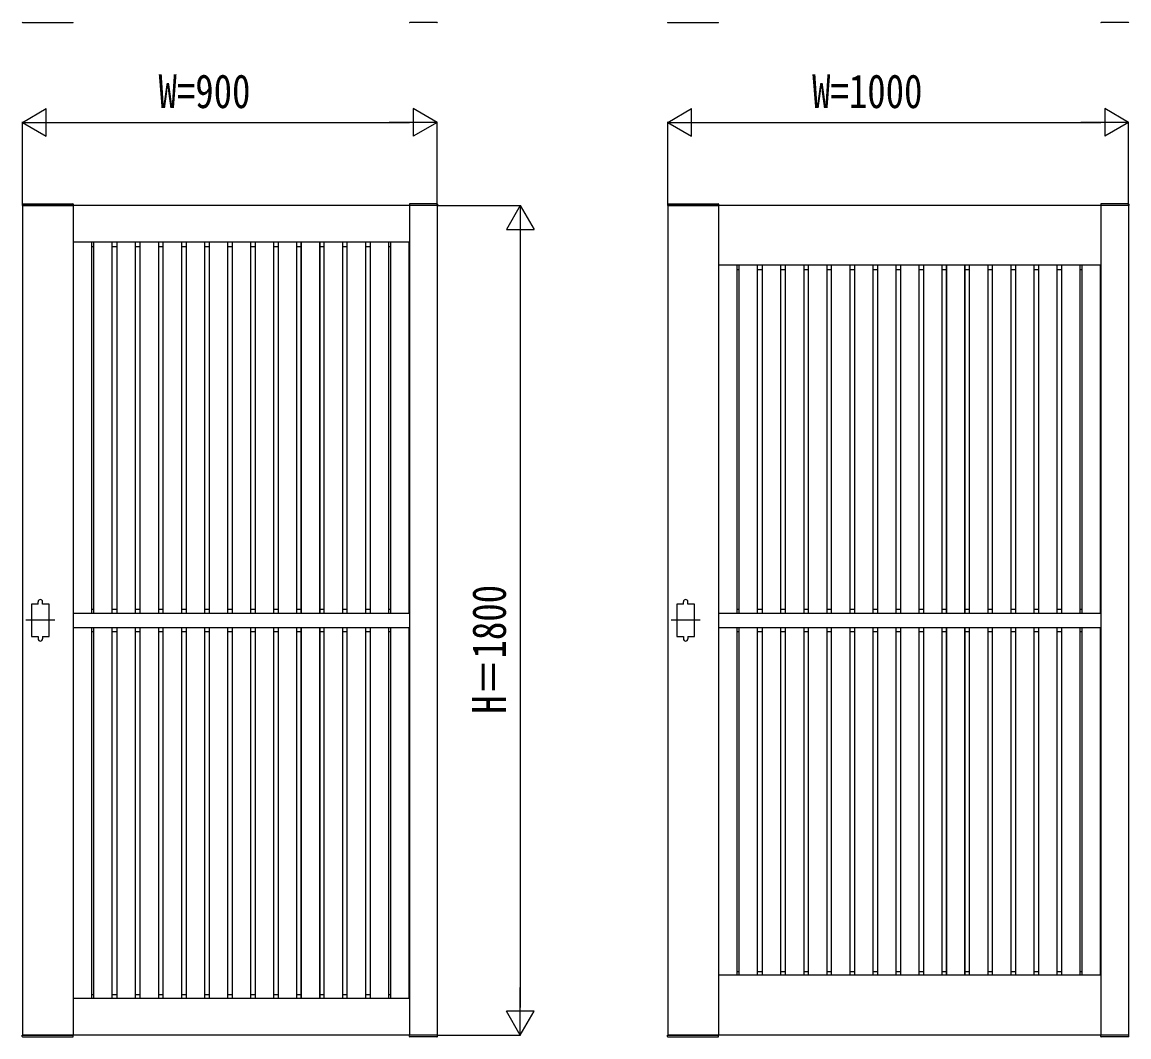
# Model space of a CAD drawing. Units: millimetres, scale not verified. Extents: x -10512 to 10512, y -7425 to 7425.
# Drawn here: x 237 to 2638, y -2916 to -715 of the extents above; entities that cross this region are included whole.
import ezdxf
from ezdxf.enums import TextEntityAlignment as Align

# ---------------------------------------------------------------- set-up
doc = ezdxf.new("R2010")
doc.units = ezdxf.units.MM
doc.header["$LTSCALE"] = 30
doc.layers.add('0-2_YKK_A1', color=4, linetype='Continuous')
doc.layers.add('0-3_YKK_D', color=6, linetype='Continuous')
doc.styles.add('ＭＳ ゴシック', font='')
doc.styles.get('ＭＳ ゴシック').set_extended_font_data('MS Gothic')

msp = doc.modelspace()

# ---------------------------------------------------------------- linework, layer by layer
at = {"layer": '0-2_YKK_A1'}
for p, q in [((238.18, -716), (346.92, -716)), ((1136.92, -716), (1078.18, -716)), ((1638.18, -716), (1746.92, -716)), ((2636.92, -716), (2578.18, -716)), ((237.18, -1109.95), (237.05, -1112.5)), ((237.05, -1112.5), (348.05, -1112.5)), ((237.55, -1112.5), (237.55, -2912.5)), ((1137.55, -1112.5), (237.55, -1112.5)), ((238.18, -1109), (346.92, -1109)), ((347.55, -1112.5), (347.55, -2912.5)), ((347.92, -1109.95), (348.05, -1112.5)), ((1077.18, -1109.95), (1077.05, -1112.5)), ((1138.05, -1112.5), (1077.05, -1112.5)), ((1077.55, -1112.5), (1077.55, -2912.5)), ((1136.92, -1109), (1078.18, -1109)), ((1137.55, -1112.5), (1137.55, -2912.5)), ((1137.92, -1109.95), (1138.05, -1112.5)), ((1637.18, -1109.95), (1637.05, -1112.5)), ((1637.05, -1112.5), (1748.05, -1112.5)), ((1637.55, -1112.5), (1637.55, -2912.5)), ((2637.55, -1112.5), (1637.55, -1112.5)), ((1638.18, -1109), (1746.92, -1109)), ((1747.55, -1112.5), (1747.55, -2912.5)), ((1747.92, -1109.95), (1748.05, -1112.5)), ((2577.18, -1109.95), (2577.05, -1112.5)), ((2638.05, -1112.5), (2577.05, -1112.5)), ((2577.55, -1112.5), (2577.55, -2912.5)), ((2636.92, -1109), (2578.18, -1109)), ((2637.55, -1112.5), (2637.55, -2912.5)), ((2637.92, -1109.95), (2638.05, -1112.5)), ((1077.55, -1192.5), (347.55, -1192.5)), ((348.35, -1997), (348.35, -1192.5)), ((388.35, -1997), (388.35, -1192.5)), ((392.55, -1997), (392.55, -1192.5)), ((432.55, -1997), (432.55, -1192.5)), ((442.55, -1192.5), (442.55, -1997)), ((482.55, -1192.5), (482.55, -1997)), ((492.55, -1192.5), (492.55, -1997)), ((532.55, -1192.5), (532.55, -1997)), ((542.55, -1192.5), (542.55, -1997)), ((582.55, -1192.5), (582.55, -1997)), ((592.55, -1192.5), (592.55, -1997)), ((632.55, -1192.5), (632.55, -1997)), ((642.55, -1192.5), (642.55, -1997)), ((682.55, -1192.5), (682.55, -1997)), ((692.55, -1192.5), (692.55, -1997)), ((732.55, -1192.5), (732.55, -1997)), ((742.55, -1192.5), (742.55, -1997)), ((782.55, -1192.5), (782.55, -1997)), ((792.55, -1192.5), (792.55, -1997)), ((832.55, -1192.5), (832.55, -1997)), ((842.55, -1192.5), (842.55, -1997)), ((842.55, -1997), (842.55, -1192.5)), ((882.55, -1192.5), (882.55, -1997)), ((882.55, -1997), (882.55, -1192.5)), ((892.55, -1997), (892.55, -1192.5)), ((932.55, -1997), (932.55, -1192.5)), ((942.55, -1997), (942.55, -1192.5)), ((982.55, -1997), (982.55, -1192.5)), ((992.55, -1997), (992.55, -1192.5)), ((1032.55, -1997), (1032.55, -1192.5)), ((1036.75, -1997), (1036.75, -1192.5)), ((1076.75, -1997), (1076.75, -1192.5)), ((347.55, -1201.6), (348.35, -1201.6)), ((388.35, -1201.6), (392.55, -1201.6)), ((432.55, -1201.6), (442.55, -1201.6)), ((482.55, -1201.6), (492.55, -1201.6)), ((532.55, -1201.6), (542.55, -1201.6)), ((582.55, -1201.6), (592.55, -1201.6)), ((632.55, -1201.6), (642.55, -1201.6)), ((682.55, -1201.6), (692.55, -1201.6)), ((732.55, -1201.6), (742.55, -1201.6)), ((782.55, -1201.6), (792.55, -1201.6)), ((832.55, -1201.6), (842.55, -1201.6)), ((882.55, -1201.6), (892.55, -1201.6)), ((932.55, -1201.6), (942.55, -1201.6)), ((982.55, -1201.6), (992.55, -1201.6)), ((1032.55, -1201.6), (1036.75, -1201.6)), ((1076.75, -1201.6), (1077.55, -1201.6)), ((2577.55, -1242.5), (1747.55, -1242.5)), ((1748.35, -1997), (1748.35, -1242.5)), ((1788.35, -1997), (1788.35, -1242.5)), ((1792.55, -1997), (1792.55, -1242.5)), ((1832.55, -1997), (1832.55, -1242.5)), ((1842.55, -1242.5), (1842.55, -1997)), ((1882.55, -1242.5), (1882.55, -1997)), ((1892.55, -1242.5), (1892.55, -1997)), ((1932.55, -1242.5), (1932.55, -1997)), ((1942.55, -1242.5), (1942.55, -1997)), ((1982.55, -1242.5), (1982.55, -1997)), ((1992.55, -1242.5), (1992.55, -1997)), ((2032.55, -1242.5), (2032.55, -1997)), ((2042.55, -1242.5), (2042.55, -1997)), ((2082.55, -1242.5), (2082.55, -1997)), ((2092.55, -1242.5), (2092.55, -1997)), ((2132.55, -1242.5), (2132.55, -1997)), ((2142.55, -1242.5), (2142.55, -1997)), ((2182.55, -1242.5), (2182.55, -1997)), ((2192.55, -1242.5), (2192.55, -1997)), ((2232.55, -1242.5), (2232.55, -1997)), ((2242.55, -1242.5), (2242.55, -1997)), ((2242.55, -1997), (2242.55, -1242.5)), ((2282.55, -1242.5), (2282.55, -1997)), ((2282.55, -1997), (2282.55, -1242.5)), ((2292.55, -1997), (2292.55, -1242.5)), ((2332.55, -1997), (2332.55, -1242.5)), ((2342.55, -1997), (2342.55, -1242.5)), ((2382.55, -1997), (2382.55, -1242.5)), ((2392.55, -1997), (2392.55, -1242.5)), ((2432.55, -1997), (2432.55, -1242.5)), ((2442.55, -1997), (2442.55, -1242.5)), ((2482.55, -1997), (2482.55, -1242.5)), ((2492.55, -1997), (2492.55, -1242.5)), ((2532.55, -1997), (2532.55, -1242.5)), ((2536.75, -1997), (2536.75, -1242.5)), ((2576.75, -1997), (2576.75, -1242.5)), ((1747.55, -1251.6), (1748.35, -1251.6)), ((1788.35, -1251.6), (1792.55, -1251.6)), ((1832.55, -1251.6), (1842.55, -1251.6)), ((1882.55, -1251.6), (1892.55, -1251.6)), ((1932.55, -1251.6), (1942.55, -1251.6)), ((1982.55, -1251.6), (1992.55, -1251.6)), ((2032.55, -1251.6), (2042.55, -1251.6)), ((2082.55, -1251.6), (2092.55, -1251.6)), ((2132.55, -1251.6), (2142.55, -1251.6)), ((2182.55, -1251.6), (2192.55, -1251.6)), ((2232.55, -1251.6), (2242.55, -1251.6)), ((2282.55, -1251.6), (2292.55, -1251.6)), ((2332.55, -1251.6), (2342.55, -1251.6)), ((2382.55, -1251.6), (2392.55, -1251.6)), ((2432.55, -1251.6), (2442.55, -1251.6)), ((2482.55, -1251.6), (2492.55, -1251.6)), ((2532.55, -1251.6), (2536.75, -1251.6)), ((2576.75, -1251.6), (2577.55, -1251.6)), ((271.55, -1977.5), (271.55, -1972.5)), ((281.55, -1977.5), (281.55, -1972.5)), ((347.55, -1988.5), (348.35, -1988.5)), ((388.35, -1988.5), (392.55, -1988.5)), ((432.55, -1988.5), (442.55, -1988.5)), ((482.55, -1988.5), (492.55, -1988.5)), ((532.55, -1988.5), (542.55, -1988.5)), ((582.55, -1988.5), (592.55, -1988.5)), ((632.55, -1988.5), (642.55, -1988.5)), ((682.55, -1988.5), (692.55, -1988.5)), ((732.55, -1988.5), (742.55, -1988.5)), ((782.55, -1988.5), (792.55, -1988.5)), ((832.55, -1988.5), (842.55, -1988.5)), ((882.55, -1988.5), (892.55, -1988.5)), ((932.55, -1988.5), (942.55, -1988.5)), ((982.55, -1988.5), (992.55, -1988.5)), ((1032.55, -1988.5), (1036.75, -1988.5)), ((1076.75, -1988.5), (1077.55, -1988.5)), ((1671.55, -1977.5), (1671.55, -1972.5)), ((1681.55, -1977.5), (1681.55, -1972.5)), ((1747.55, -1988.5), (1748.35, -1988.5)), ((1788.35, -1988.5), (1792.55, -1988.5)), ((1832.55, -1988.5), (1842.55, -1988.5)), ((1882.55, -1988.5), (1892.55, -1988.5)), ((1932.55, -1988.5), (1942.55, -1988.5)), ((1982.55, -1988.5), (1992.55, -1988.5)), ((2032.55, -1988.5), (2042.55, -1988.5)), ((2082.55, -1988.5), (2092.55, -1988.5)), ((2132.55, -1988.5), (2142.55, -1988.5)), ((2182.55, -1988.5), (2192.55, -1988.5)), ((2232.55, -1988.5), (2242.55, -1988.5)), ((2282.55, -1988.5), (2292.55, -1988.5)), ((2332.55, -1988.5), (2342.55, -1988.5)), ((2382.55, -1988.5), (2392.55, -1988.5)), ((2432.55, -1988.5), (2442.55, -1988.5)), ((2482.55, -1988.5), (2492.55, -1988.5)), ((2532.55, -1988.5), (2536.75, -1988.5)), ((2576.75, -1988.5), (2577.55, -1988.5)), ((308.05, -2012.5), (245.05, -2012.5)), ((347.55, -1997), (1077.55, -1997)), ((1708.05, -2012.5), (1645.05, -2012.5)), ((1747.55, -1997), (2577.55, -1997)), ((347.55, -2028), (1077.55, -2028)), ((347.55, -2037.1), (348.35, -2037.1)), ((348.35, -2832.5), (348.35, -2028)), ((388.35, -2832.5), (388.35, -2028)), ((388.35, -2037.1), (392.55, -2037.1)), ((392.55, -2832.5), (392.55, -2028)), ((432.55, -2832.5), (432.55, -2028)), ((432.55, -2037.1), (442.55, -2037.1)), ((442.55, -2028), (442.55, -2832.5)), ((482.55, -2028), (482.55, -2832.5)), ((482.55, -2037.1), (492.55, -2037.1)), ((492.55, -2028), (492.55, -2832.5)), ((532.55, -2028), (532.55, -2832.5)), ((532.55, -2037.1), (542.55, -2037.1)), ((542.55, -2028), (542.55, -2832.5)), ((582.55, -2028), (582.55, -2832.5)), ((582.55, -2037.1), (592.55, -2037.1)), ((592.55, -2028), (592.55, -2832.5)), ((632.55, -2028), (632.55, -2832.5)), ((632.55, -2037.1), (642.55, -2037.1)), ((642.55, -2028), (642.55, -2832.5)), ((682.55, -2028), (682.55, -2832.5)), ((682.55, -2037.1), (692.55, -2037.1)), ((692.55, -2028), (692.55, -2832.5)), ((732.55, -2028), (732.55, -2832.5)), ((732.55, -2037.1), (742.55, -2037.1)), ((742.55, -2028), (742.55, -2832.5)), ((782.55, -2028), (782.55, -2832.5)), ((782.55, -2037.1), (792.55, -2037.1)), ((792.55, -2028), (792.55, -2832.5)), ((832.55, -2028), (832.55, -2832.5)), ((832.55, -2037.1), (842.55, -2037.1)), ((842.55, -2028), (842.55, -2832.5)), ((842.55, -2832.5), (842.55, -2028)), ((882.55, -2028), (882.55, -2832.5)), ((882.55, -2832.5), (882.55, -2028)), ((882.55, -2037.1), (892.55, -2037.1)), ((892.55, -2832.5), (892.55, -2028)), ((932.55, -2832.5), (932.55, -2028)), ((932.55, -2037.1), (942.55, -2037.1)), ((942.55, -2832.5), (942.55, -2028)), ((982.55, -2832.5), (982.55, -2028)), ((982.55, -2037.1), (992.55, -2037.1)), ((992.55, -2832.5), (992.55, -2028)), ((1032.55, -2832.5), (1032.55, -2028)), ((1032.55, -2037.1), (1036.75, -2037.1)), ((1036.75, -2832.5), (1036.75, -2028)), ((1076.75, -2832.5), (1076.75, -2028)), ((1076.75, -2037.1), (1077.55, -2037.1)), ((1747.55, -2028), (2577.55, -2028)), ((1747.55, -2037.1), (1748.35, -2037.1)), ((1748.35, -2782.5), (1748.35, -2028)), ((1788.35, -2782.5), (1788.35, -2028)), ((1788.35, -2037.1), (1792.55, -2037.1)), ((1792.55, -2782.5), (1792.55, -2028)), ((1832.55, -2782.5), (1832.55, -2028)), ((1832.55, -2037.1), (1842.55, -2037.1)), ((1842.55, -2028), (1842.55, -2782.5)), ((1882.55, -2028), (1882.55, -2782.5)), ((1882.55, -2037.1), (1892.55, -2037.1)), ((1892.55, -2028), (1892.55, -2782.5)), ((1932.55, -2028), (1932.55, -2782.5)), ((1932.55, -2037.1), (1942.55, -2037.1)), ((1942.55, -2028), (1942.55, -2782.5)), ((1982.55, -2028), (1982.55, -2782.5)), ((1982.55, -2037.1), (1992.55, -2037.1)), ((1992.55, -2028), (1992.55, -2782.5)), ((2032.55, -2028), (2032.55, -2782.5)), ((2032.55, -2037.1), (2042.55, -2037.1)), ((2042.55, -2028), (2042.55, -2782.5)), ((2082.55, -2028), (2082.55, -2782.5)), ((2082.55, -2037.1), (2092.55, -2037.1)), ((2092.55, -2028), (2092.55, -2782.5)), ((2132.55, -2028), (2132.55, -2782.5)), ((2132.55, -2037.1), (2142.55, -2037.1)), ((2142.55, -2028), (2142.55, -2782.5)), ((2182.55, -2028), (2182.55, -2782.5)), ((2182.55, -2037.1), (2192.55, -2037.1)), ((2192.55, -2028), (2192.55, -2782.5)), ((2232.55, -2028), (2232.55, -2782.5)), ((2232.55, -2037.1), (2242.55, -2037.1)), ((2242.55, -2028), (2242.55, -2782.5)), ((2242.55, -2782.5), (2242.55, -2028)), ((2282.55, -2028), (2282.55, -2782.5)), ((2282.55, -2782.5), (2282.55, -2028)), ((2282.55, -2037.1), (2292.55, -2037.1)), ((2292.55, -2782.5), (2292.55, -2028)), ((2332.55, -2782.5), (2332.55, -2028)), ((2332.55, -2037.1), (2342.55, -2037.1)), ((2342.55, -2782.5), (2342.55, -2028)), ((2382.55, -2782.5), (2382.55, -2028)), ((2382.55, -2037.1), (2392.55, -2037.1)), ((2392.55, -2782.5), (2392.55, -2028)), ((2432.55, -2782.5), (2432.55, -2028)), ((2432.55, -2037.1), (2442.55, -2037.1)), ((2442.55, -2782.5), (2442.55, -2028)), ((2482.55, -2782.5), (2482.55, -2028)), ((2482.55, -2037.1), (2492.55, -2037.1)), ((2492.55, -2782.5), (2492.55, -2028)), ((2532.55, -2782.5), (2532.55, -2028)), ((2532.55, -2037.1), (2536.75, -2037.1)), ((2536.75, -2782.5), (2536.75, -2028)), ((2576.75, -2782.5), (2576.75, -2028)), ((2576.75, -2037.1), (2577.55, -2037.1)), ((271.55, -2047.5), (271.55, -2052.5)), ((281.55, -2047.5), (281.55, -2052.5)), ((1671.55, -2047.5), (1671.55, -2052.5)), ((1681.55, -2047.5), (1681.55, -2052.5)), ((1747.55, -2774), (1748.35, -2774)), ((2577.55, -2782.5), (1747.55, -2782.5)), ((1788.35, -2774), (1792.55, -2774)), ((1832.55, -2774), (1842.55, -2774)), ((1882.55, -2774), (1892.55, -2774)), ((1932.55, -2774), (1942.55, -2774)), ((1982.55, -2774), (1992.55, -2774)), ((2032.55, -2774), (2042.55, -2774)), ((2082.55, -2774), (2092.55, -2774)), ((2132.55, -2774), (2142.55, -2774)), ((2182.55, -2774), (2192.55, -2774)), ((2232.55, -2774), (2242.55, -2774)), ((2282.55, -2774), (2292.55, -2774)), ((2332.55, -2774), (2342.55, -2774)), ((2382.55, -2774), (2392.55, -2774)), ((2432.55, -2774), (2442.55, -2774)), ((2482.55, -2774), (2492.55, -2774)), ((2532.55, -2774), (2536.75, -2774)), ((2576.75, -2774), (2577.55, -2774)), ((347.55, -2824), (348.35, -2824)), ((1077.55, -2832.5), (347.55, -2832.5)), ((388.35, -2824), (392.55, -2824)), ((432.55, -2824), (442.55, -2824)), ((482.55, -2824), (492.55, -2824)), ((532.55, -2824), (542.55, -2824)), ((582.55, -2824), (592.55, -2824)), ((632.55, -2824), (642.55, -2824)), ((682.55, -2824), (692.55, -2824)), ((732.55, -2824), (742.55, -2824)), ((782.55, -2824), (792.55, -2824)), ((832.55, -2824), (842.55, -2824)), ((882.55, -2824), (892.55, -2824)), ((932.55, -2824), (942.55, -2824)), ((982.55, -2824), (992.55, -2824)), ((1032.55, -2824), (1036.75, -2824)), ((1076.75, -2824), (1077.55, -2824)), ((237.05, -2912.5), (348.05, -2912.5)), ((237.18, -2915.05), (237.05, -2912.5)), ((1137.55, -2912.5), (237.55, -2912.5)), ((238.18, -2916), (346.92, -2916)), ((347.92, -2915.05), (348.05, -2912.5)), ((1138.05, -2912.5), (1077.05, -2912.5)), ((1077.18, -2915.05), (1077.05, -2912.5)), ((1136.92, -2916), (1078.18, -2916)), ((1137.92, -2915.05), (1138.05, -2912.5)), ((1637.05, -2912.5), (1748.05, -2912.5)), ((1637.18, -2915.05), (1637.05, -2912.5)), ((2637.55, -2912.5), (1637.55, -2912.5)), ((1638.18, -2916), (1746.92, -2916)), ((1747.92, -2915.05), (1748.05, -2912.5)), ((2638.05, -2912.5), (2577.05, -2912.5)), ((2577.18, -2915.05), (2577.05, -2912.5)), ((2636.92, -2916), (2578.18, -2916)), ((2637.92, -2915.05), (2638.05, -2912.5))]:
    msp.add_line(p, q, dxfattribs=at)
for points in [[(271.55, -1977.5), (257.55, -1977.5), (257.55, -2047.5), (271.55, -2047.5)], [(281.55, -2047.5), (295.55, -2047.5), (295.55, -1977.5), (281.55, -1977.5)], [(1671.55, -1977.5), (1657.55, -1977.5), (1657.55, -2047.5), (1671.55, -2047.5)], [(1681.55, -2047.5), (1695.55, -2047.5), (1695.55, -1977.5), (1681.55, -1977.5)]]:
    msp.add_lwpolyline(points, dxfattribs=at)
for centre, radius, start, end in [((238.18, -715), 1, 183, 270), ((346.92, -715), 1, 270, 357), ((1078.18, -715), 1, 183, 270), ((1136.92, -715), 1, 270, 357), ((1638.18, -715), 1, 183, 270), ((1746.92, -715), 1, 270, 357), ((2578.18, -715), 1, 183, 270), ((2636.92, -715), 1, 270, 357), ((238.18, -1110), 1, 90, 177), ((346.92, -1110), 1, 3, 90), ((1078.18, -1110), 1, 90, 177), ((1136.92, -1110), 1, 3, 90), ((1638.18, -1110), 1, 90, 177), ((1746.92, -1110), 1, 3, 90), ((2578.18, -1110), 1, 90, 177), ((2636.92, -1110), 1, 3, 90), ((276.55, -1972.5), 5, 0, 180), ((1676.55, -1972.5), 5, 0, 180), ((276.55, -2052.5), 5, 180, 0), ((1676.55, -2052.5), 5, 180, 0), ((238.18, -2915), 1, 183, 270), ((346.92, -2915), 1, 270, 357), ((1078.18, -2915), 1, 183, 270), ((1136.92, -2915), 1, 270, 357), ((1638.18, -2915), 1, 183, 270), ((1746.92, -2915), 1, 270, 357), ((2578.18, -2915), 1, 183, 270), ((2636.92, -2915), 1, 270, 357)]:
    msp.add_arc(centre, radius, start, end, dxfattribs=at)
at = {"layer": '0-3_YKK_D'}
for p, q in [((237.55, -932.5), (289.51, -902.5)), ((289.51, -962.5), (289.51, -902.5)), ((1137.55, -932.5), (1085.59, -902.5)), ((1085.59, -902.5), (1085.59, -962.5)), ((1637.55, -932.5), (1689.51, -902.5)), ((1689.51, -962.5), (1689.51, -902.5)), ((2637.55, -932.5), (2585.59, -902.5)), ((2585.59, -902.5), (2585.59, -962.5)), ((237.55, -1110.5), (237.55, -931.5)), ((237.55, -932.5), (289.51, -962.5)), ((237.55, -932.5), (341.47, -932.5)), ((297.55, -932.5), (1077.55, -932.5)), ((1137.55, -932.5), (1033.63, -932.5)), ((1137.55, -932.5), (1085.59, -962.5)), ((1137.55, -1110.5), (1137.55, -931.5)), ((1637.55, -1110.5), (1637.55, -931.5)), ((1637.55, -932.5), (1689.51, -962.5)), ((1637.55, -932.5), (1741.47, -932.5)), ((1697.55, -932.5), (2577.55, -932.5)), ((2637.55, -932.5), (2533.63, -932.5)), ((2637.55, -932.5), (2585.59, -962.5)), ((2637.55, -1110.5), (2637.55, -931.5)), ((1139.55, -1112.5), (1318.55, -1112.5)), ((1317.55, -1112.5), (1287.55, -1164.46)), ((1317.55, -1112.5), (1347.55, -1164.46)), ((1317.55, -1112.5), (1317.55, -1216.42)), ((1287.55, -1164.46), (1347.55, -1164.46)), ((1317.55, -1172.5), (1317.55, -2852.5)), ((1317.55, -2912.5), (1317.55, -2808.58)), ((1317.55, -2912.5), (1287.55, -2860.54)), ((1347.55, -2860.54), (1287.55, -2860.54)), ((1317.55, -2912.5), (1347.55, -2860.54)), ((1139.55, -2912.5), (1318.55, -2912.5))]:
    msp.add_line(p, q, dxfattribs=at)

# ---------------------------------------------------------------- texts
at = {"layer": '0-3_YKK_D', "style": 'ＭＳ ゴシック', "width": 0.8}
for s, p in [('W=900', (532.88, -923.5)), ('W=1000', (1950.88, -923.5))]:
    msp.add_text(s, height=73.31, dxfattribs=at).set_placement(p, align=Align.BOTTOM_LEFT)
msp.add_text('H＝1800', height=73.31, rotation=90, dxfattribs=at).set_placement((1308.55, -2215.17), align=Align.BOTTOM_LEFT)

doc.saveas('drawing.dxf')
